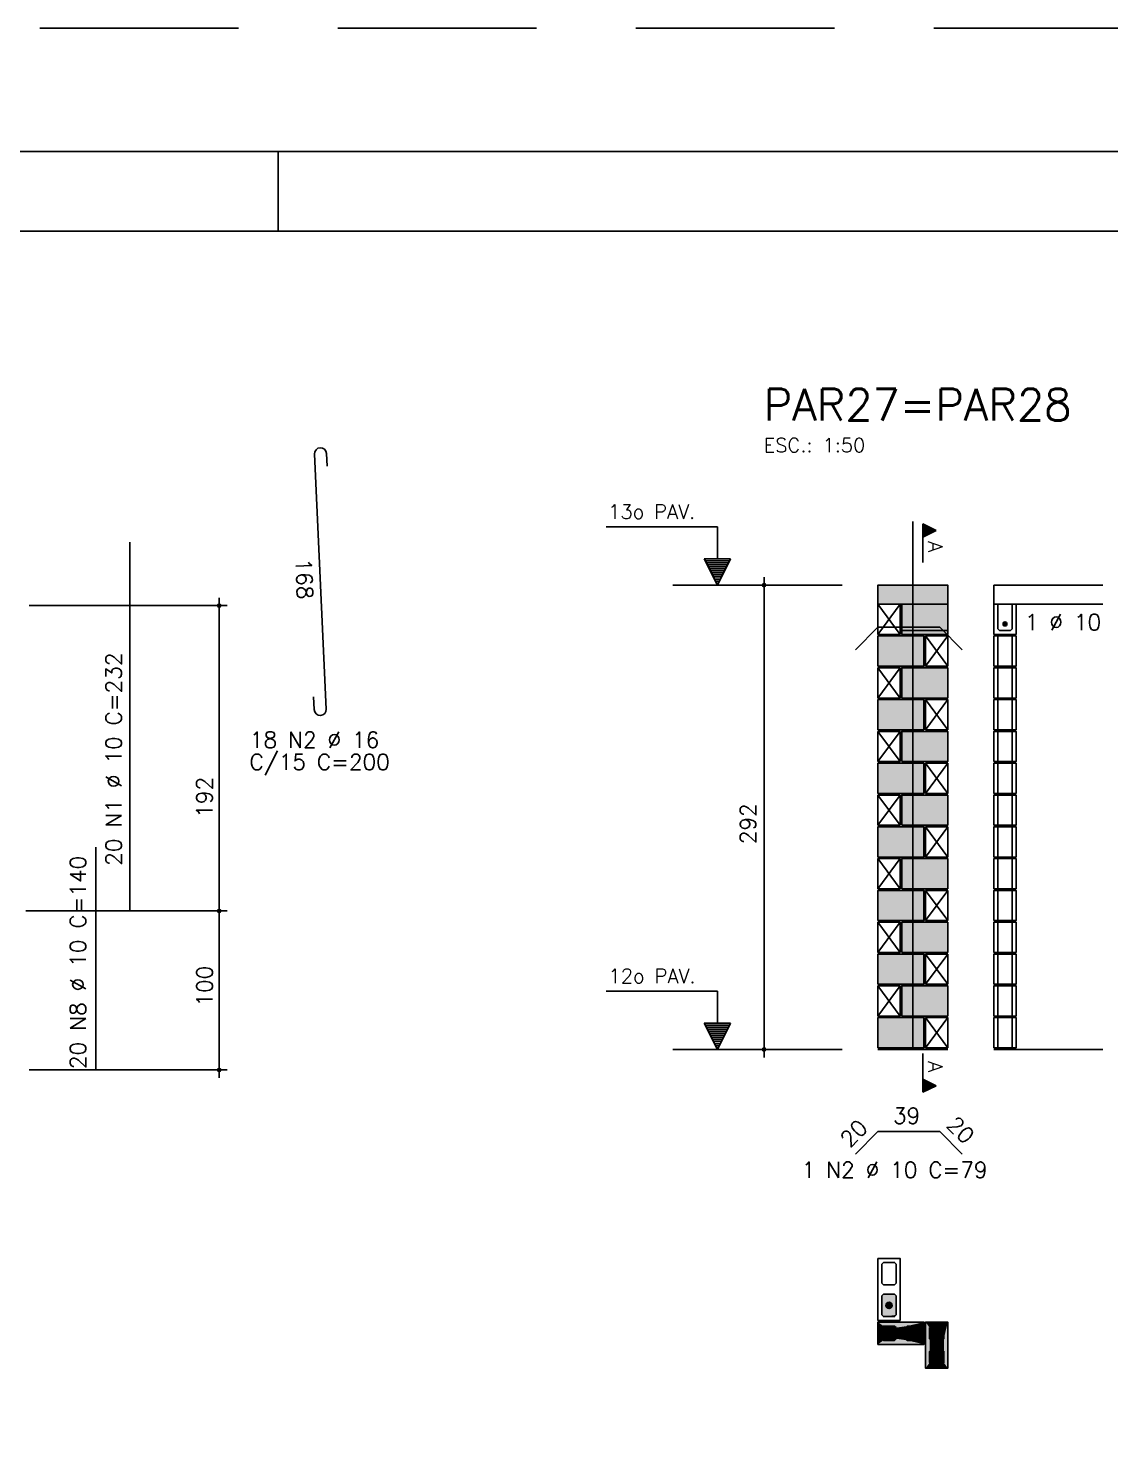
# Model space of a CAD drawing. Extents: x -1.9 to 86, y -1.5 to 61.
# Drawn here: x 30.91 to 44.51, y 43.14 to 60.95 of the extents above; entities that cross this region are included whole.
import ezdxf

# ---------------------------------------------------------------- set-up
doc = ezdxf.new("R2010")
doc.units = 0
doc.header["$MEASUREMENT"] = 0
doc.linetypes.add('ESTILO_TQS_0001', pattern=[0.45, 0.3, -0.15])
doc.linetypes.add('HIDDEN', pattern=[0.375, 0.25, -0.125])
doc.layers.get('0').update_dxf_attribs({"linetype": 'CONTINUOUS'})
doc.layers.get('Defpoints').update_dxf_attribs({"linetype": 'CONTINUOUS'})
for name, color, linetype in [('ARQ_FOLHA', 7, 'CONTINUOUS'), ('PENA_01', 1, 'CONTINUOUS'), ('PENA_02', 2, 'CONTINUOUS'), ('PENA_03', 3, 'CONTINUOUS'), ('PENA_05', 5, 'CONTINUOUS'), ('PENA_06', 6, 'CONTINUOUS'), ('PENA_09', 254, 'CONTINUOUS'), ('PENA_11', 252, 'CONTINUOUS'), ('PENA_27', 21, 'CONTINUOUS')]:
    doc.layers.add(name, color=color, linetype=linetype)
doc.styles.get("Standard").update_dxf_attribs({"font": 'ROMANS.SHX'})

# ---------------------------------------------------------------- blocks, each defined once
blk = doc.blocks.new('FOLHA A1 - 841 X 594')
at = {"layer": 'ARQ_FOLHA', "color": 1}
blk.add_line((-500.5, 584), (-500.5, 594), dxfattribs=at)
for points in [[(-841, 0), (0, 0), (0, 594), (-841, 594)], [(-816, 10), (-10, 10), (-10, 584), (-816, 584)]]:
    blk.add_lwpolyline(points, close=True, dxfattribs=at)
at = {"layer": 'Defpoints', "color": 8, "linetype": 'HIDDEN', "ltscale": 100}
blk.add_lwpolyline([(-860.5, 609.5), (-860.5, -15.5), (19.5, -15.5), (19.5, 609.5)], close=True, dxfattribs=at)
blk = doc.blocks.new('*U24')
blk.add_blockref('FOLHA A1 - 841 X 594', (0, 0))

msp = doc.modelspace()

# ---------------------------------------------------------------- linework, layer by layer
at = {"layer": 'PENA_01', "linetype": 'Continuous'}
for p, q in [((39.018365, 53.949785), (41.149229, 53.949785)), ((39.018365, 48.109785), (41.149229, 48.109785))]:
    msp.add_line(p, q, dxfattribs=at)
for points in [[(41.666721, 45.430804), (41.646721, 45.410804), (41.646721, 45.170804), (41.666721, 45.150804), (41.806721, 45.150804), (41.826721, 45.170804), (41.826721, 45.410804), (41.806721, 45.430804), (41.666721, 45.430804)], [(41.666721, 45.030804), (41.646721, 45.010804), (41.646721, 44.770804), (41.666721, 44.750804), (41.806721, 44.750804), (41.826721, 44.770804), (41.826721, 45.010804), (41.806721, 45.030804), (41.666721, 45.030804)]]:
    msp.add_lwpolyline(points, dxfattribs=at)
at = {"layer": 'PENA_01', "linetype": 'ESTILO_TQS_0001'}
for points in [[(41.646721, 44.610804), (41.666721, 44.630804), (41.806721, 44.630804), (41.826721, 44.610804), (41.826721, 44.470804), (41.806721, 44.450804), (41.666721, 44.450804), (41.646721, 44.470804), (41.646721, 44.610804)], [(41.946721, 44.610804), (41.966721, 44.630804), (42.106721, 44.630804), (42.126721, 44.610804), (42.126721, 44.470804), (42.106721, 44.450804), (41.966721, 44.450804), (41.946721, 44.470804), (41.946721, 44.610804)], [(42.266721, 44.450804), (42.246721, 44.470804), (42.246721, 44.610804), (42.266721, 44.630804), (42.406721, 44.630804), (42.426721, 44.610804), (42.426721, 44.470804), (42.406721, 44.450804), (42.266721, 44.450804)], [(42.266721, 44.150804), (42.246721, 44.170804), (42.246721, 44.310804), (42.266721, 44.330804), (42.406721, 44.330804), (42.426721, 44.310804), (42.426721, 44.170804), (42.406721, 44.150804), (42.266721, 44.150804)]]:
    msp.add_lwpolyline(points, dxfattribs=at)
at = {"layer": 'PENA_02', "linetype": 'Continuous'}
for p, q in [((41.876721, 53.709785), (41.596721, 53.709785)), ((41.596721, 53.709785), (41.596721, 53.329785)), ((41.876721, 53.329785), (41.876721, 53.709785)), ((41.596721, 53.329785), (41.876721, 53.329785)), ((42.476721, 53.309785), (42.196721, 53.309785)), ((42.196721, 53.309785), (42.196721, 52.929785)), ((42.476721, 52.929785), (42.476721, 53.309785)), ((41.876721, 52.909785), (41.596721, 52.909785)), ((41.596721, 52.909785), (41.596721, 52.529785)), ((41.876721, 52.529785), (41.876721, 52.909785)), ((42.196721, 52.929785), (42.476721, 52.929785)), ((41.596721, 52.529785), (41.876721, 52.529785)), ((42.476721, 52.509785), (42.196721, 52.509785)), ((42.196721, 52.509785), (42.196721, 52.129785)), ((42.476721, 52.129785), (42.476721, 52.509785)), ((41.876721, 52.109785), (41.596721, 52.109785)), ((41.596721, 52.109785), (41.596721, 51.729785)), ((41.876721, 51.729785), (41.876721, 52.109785)), ((42.196721, 52.129785), (42.476721, 52.129785)), ((41.596721, 51.729785), (41.876721, 51.729785)), ((42.476721, 51.709785), (42.196721, 51.709785)), ((42.196721, 51.709785), (42.196721, 51.329785)), ((42.476721, 51.329785), (42.476721, 51.709785)), ((41.876721, 51.309785), (41.596721, 51.309785)), ((41.596721, 51.309785), (41.596721, 50.929785)), ((41.876721, 50.929785), (41.876721, 51.309785)), ((42.196721, 51.329785), (42.476721, 51.329785)), ((41.596721, 50.929785), (41.876721, 50.929785)), ((42.476721, 50.909785), (42.196721, 50.909785)), ((42.196721, 50.909785), (42.196721, 50.529785)), ((42.476721, 50.529785), (42.476721, 50.909785)), ((41.876721, 50.509785), (41.596721, 50.509785)), ((41.596721, 50.509785), (41.596721, 50.129785)), ((41.876721, 50.129785), (41.876721, 50.509785)), ((42.196721, 50.529785), (42.476721, 50.529785)), ((41.596721, 50.129785), (41.876721, 50.129785)), ((42.476721, 50.109785), (42.196721, 50.109785)), ((42.196721, 50.109785), (42.196721, 49.729785)), ((42.476721, 49.729785), (42.476721, 50.109785)), ((41.876721, 49.709785), (41.596721, 49.709785)), ((41.596721, 49.709785), (41.596721, 49.329785)), ((41.876721, 49.329785), (41.876721, 49.709785)), ((42.196721, 49.729785), (42.476721, 49.729785)), ((41.596721, 49.329785), (41.876721, 49.329785)), ((42.476721, 49.309785), (42.196721, 49.309785)), ((42.196721, 49.309785), (42.196721, 48.929785)), ((42.476721, 48.929785), (42.476721, 49.309785)), ((41.876721, 48.909785), (41.596721, 48.909785)), ((41.596721, 48.909785), (41.596721, 48.529785)), ((41.876721, 48.529785), (41.876721, 48.909785)), ((42.196721, 48.929785), (42.476721, 48.929785)), ((41.596721, 48.529785), (41.876721, 48.529785)), ((42.476721, 48.509785), (42.196721, 48.509785)), ((42.196721, 48.509785), (42.196721, 48.129785)), ((42.476721, 48.129785), (42.476721, 48.509785)), ((41.596721, 48.109785), (42.476721, 48.109785)), ((42.196721, 48.129785), (42.476721, 48.129785))]:
    msp.add_line(p, q, dxfattribs=at)
at = {"layer": 'PENA_02', "linetype": 'ESTILO_TQS_0001'}
msp.add_line((42.476721, 53.379785), (41.896721, 53.379785), dxfattribs=at)
at = {"layer": 'PENA_02', "linetype": 'Continuous'}
for points in [[(41.596721, 53.709785), (42.476721, 53.709785), (42.476721, 53.949785), (41.596721, 53.949785), (41.596721, 53.709785)], [(42.476721, 53.329785), (41.896721, 53.329785), (41.896721, 53.709785), (42.476721, 53.709785), (42.476721, 53.329785)], [(41.596721, 52.929785), (42.176721, 52.929785), (42.176721, 53.309785), (41.596721, 53.309785), (41.596721, 52.929785)], [(41.896721, 52.529785), (42.476721, 52.529785), (42.476721, 52.909785), (41.896721, 52.909785), (41.896721, 52.529785)], [(41.596721, 52.129785), (42.176721, 52.129785), (42.176721, 52.509785), (41.596721, 52.509785), (41.596721, 52.129785)], [(41.896721, 51.729785), (42.476721, 51.729785), (42.476721, 52.109785), (41.896721, 52.109785), (41.896721, 51.729785)], [(41.596721, 51.329785), (42.176721, 51.329785), (42.176721, 51.709785), (41.596721, 51.709785), (41.596721, 51.329785)], [(41.896721, 50.929785), (42.476721, 50.929785), (42.476721, 51.309785), (41.896721, 51.309785), (41.896721, 50.929785)], [(41.596721, 50.529785), (42.176721, 50.529785), (42.176721, 50.909785), (41.596721, 50.909785), (41.596721, 50.529785)], [(41.896721, 50.129785), (42.476721, 50.129785), (42.476721, 50.509785), (41.896721, 50.509785), (41.896721, 50.129785)], [(41.596721, 49.729785), (42.176721, 49.729785), (42.176721, 50.109785), (41.596721, 50.109785), (41.596721, 49.729785)], [(41.896721, 49.329785), (42.476721, 49.329785), (42.476721, 49.709785), (41.896721, 49.709785), (41.896721, 49.329785)], [(41.596721, 48.929785), (42.176721, 48.929785), (42.176721, 49.309785), (41.596721, 49.309785), (41.596721, 48.929785)], [(41.896721, 48.529785), (42.476721, 48.529785), (42.476721, 48.909785), (41.896721, 48.909785), (41.896721, 48.529785)], [(41.596721, 48.129785), (42.176721, 48.129785), (42.176721, 48.509785), (41.596721, 48.509785), (41.596721, 48.129785)], [(41.596721, 45.480804), (41.596721, 44.700804), (41.876721, 44.700804), (41.876721, 45.480804), (41.596721, 45.480804)], [(41.596721, 44.680804), (42.176721, 44.680804), (42.176721, 44.400804), (41.596721, 44.400804), (41.596721, 44.680804)], [(42.196721, 44.100804), (42.196721, 44.680804), (42.476721, 44.680804), (42.476721, 44.100804), (42.196721, 44.100804)]]:
    msp.add_lwpolyline(points, dxfattribs=at)
for centre, radius in [((40.164511, 53.949785), 0.02), ((40.164511, 53.949785), 0.01), ((33.307315, 53.691785), 0.02), ((33.307315, 53.691785), 0.01), ((33.307315, 49.851785), 0.02), ((33.307315, 49.851785), 0.01), ((40.164511, 48.109785), 0.02), ((40.164511, 48.109785), 0.01), ((33.307315, 47.851785), 0.02), ((33.307315, 47.851785), 0.01)]:
    msp.add_circle(centre, radius, dxfattribs=at)
at = {"layer": 'PENA_03', "linetype": 'Continuous'}
for p, q in [((42.162899, 54.233422), (42.162899, 54.719804)), ((42.162899, 54.719804), (42.328832, 54.636838)), ((42.163594, 54.718676), (42.327271, 54.636838)), ((42.163595, 54.718676), (42.163595, 54.554999)), ((42.175663, 54.713422), (42.175663, 54.560253)), ((42.188427, 54.70704), (42.188427, 54.566635)), ((42.201191, 54.700658), (42.201191, 54.573017)), ((42.213955, 54.694276), (42.213955, 54.579399)), ((42.226719, 54.687894), (42.226719, 54.585781)), ((39.577364, 54.681651), (38.177364, 54.681651)), ((39.577364, 54.281651), (39.577364, 54.681651)), ((39.578764, 54.281651), (39.578764, 54.683051)), ((42.328832, 54.636838), (42.163594, 54.554219)), ((42.327271, 54.636838), (42.163595, 54.554999)), ((42.163595, 54.554219), (42.163595, 54.233422)), ((42.239483, 54.681512), (42.239483, 54.592163)), ((42.252247, 54.67513), (42.252247, 54.598545)), ((42.265011, 54.668748), (42.265011, 54.604927)), ((42.277775, 54.662366), (42.277775, 54.611309)), ((42.290539, 54.655984), (42.290539, 54.617691)), ((42.303304, 54.649602), (42.303304, 54.624073)), ((42.316068, 54.64322), (42.316068, 54.630456)), ((39.578064, 53.949785), (39.412131, 54.281651)), ((39.412131, 54.281651), (39.577364, 54.281651)), ((39.578064, 53.952907), (39.414387, 54.280259)), ((39.74174, 54.280259), (39.414387, 54.280259)), ((39.731233, 54.256123), (39.424894, 54.256123)), ((39.718469, 54.230595), (39.437659, 54.230595)), ((39.705705, 54.205067), (39.450423, 54.205067)), ((39.69294, 54.179539), (39.463187, 54.179539)), ((39.680176, 54.15401), (39.475951, 54.15401)), ((39.743997, 54.281651), (39.578064, 53.949785)), ((39.74174, 54.28026), (39.578064, 53.952907)), ((39.578764, 54.281651), (39.743997, 54.281651)), ((39.667412, 54.128482), (39.488715, 54.128482)), ((39.654648, 54.102954), (39.501479, 54.102954)), ((39.641884, 54.077426), (39.514243, 54.077426)), ((39.62912, 54.051898), (39.527007, 54.051898)), ((39.616356, 54.02637), (39.539771, 54.02637)), ((39.603592, 54.000841), (39.552535, 54.000841)), ((40.164511, 48.009253), (40.164511, 54.049785)), ((39.590828, 53.975313), (39.5653, 53.975313)), ((43.056721, 53.949785), (43.056721, 53.329785)), ((43.056721, 53.949785), (44.4274, 53.949785)), ((30.917999, 53.691785), (33.407315, 53.691785)), ((33.307315, 47.751253), (33.307315, 53.791785)), ((41.596721, 53.329785), (41.876721, 53.709785)), ((41.876721, 53.329785), (41.596721, 53.709785)), ((43.056721, 53.709785), (44.4274, 53.709785)), ((42.196721, 52.929785), (42.476721, 53.309785)), ((42.476721, 52.929785), (42.196721, 53.309785)), ((43.106721, 52.929785), (43.106721, 53.309785)), ((43.286721, 52.929785), (43.286721, 53.309785)), ((41.596721, 52.529785), (41.876721, 52.909785)), ((41.876721, 52.529785), (41.596721, 52.909785)), ((43.106721, 52.529785), (43.106721, 52.909785)), ((43.286721, 52.529785), (43.286721, 52.909785)), ((42.196721, 52.129785), (42.476721, 52.509785)), ((42.476721, 52.129785), (42.196721, 52.509785)), ((43.106721, 52.129785), (43.106721, 52.509785)), ((43.286721, 52.129785), (43.286721, 52.509785)), ((41.596721, 51.729785), (41.876721, 52.109785)), ((41.876721, 51.729785), (41.596721, 52.109785)), ((43.106721, 51.729785), (43.106721, 52.109785)), ((43.286721, 51.729785), (43.286721, 52.109785)), ((42.196721, 51.329785), (42.476721, 51.709785)), ((42.476721, 51.329785), (42.196721, 51.709785)), ((43.106721, 51.329785), (43.106721, 51.709785)), ((43.286721, 51.329785), (43.286721, 51.709785)), ((41.596721, 50.929785), (41.876721, 51.309785)), ((41.876721, 50.929785), (41.596721, 51.309785)), ((43.106721, 50.929785), (43.106721, 51.309785)), ((43.286721, 50.929785), (43.286721, 51.309785)), ((42.196721, 50.529785), (42.476721, 50.909785)), ((42.476721, 50.529785), (42.196721, 50.909785)), ((43.106721, 50.529785), (43.106721, 50.909785)), ((43.286721, 50.529785), (43.286721, 50.909785)), ((41.596721, 50.129785), (41.876721, 50.509785)), ((41.876721, 50.129785), (41.596721, 50.509785)), ((43.106721, 50.129785), (43.106721, 50.509785)), ((43.286721, 50.129785), (43.286721, 50.509785)), ((42.196721, 49.729785), (42.476721, 50.109785)), ((42.476721, 49.729785), (42.196721, 50.109785)), ((43.106721, 49.729785), (43.106721, 50.109785)), ((43.286721, 49.729785), (43.286721, 50.109785)), ((30.876067, 49.851785), (33.407315, 49.851785)), ((41.596721, 49.329785), (41.876721, 49.709785)), ((41.876721, 49.329785), (41.596721, 49.709785)), ((43.106721, 49.329785), (43.106721, 49.709785)), ((43.286721, 49.329785), (43.286721, 49.709785)), ((42.196721, 48.929785), (42.476721, 49.309785)), ((42.476721, 48.929785), (42.196721, 49.309785)), ((43.106721, 48.929785), (43.106721, 49.309785)), ((43.286721, 48.929785), (43.286721, 49.309785)), ((39.577364, 48.841651), (38.177364, 48.841651)), ((39.577364, 48.441651), (39.577364, 48.841651)), ((39.578764, 48.441651), (39.578764, 48.843051)), ((41.596721, 48.529785), (41.876721, 48.909785)), ((41.876721, 48.529785), (41.596721, 48.909785)), ((43.106721, 48.529785), (43.106721, 48.909785)), ((43.286721, 48.529785), (43.286721, 48.909785)), ((42.196721, 48.129785), (42.476721, 48.509785)), ((42.476721, 48.129785), (42.196721, 48.509785)), ((43.106721, 48.129785), (43.106721, 48.509785)), ((43.286721, 48.129785), (43.286721, 48.509785)), ((39.578064, 48.109785), (39.412131, 48.441651)), ((39.412131, 48.441651), (39.577364, 48.441651)), ((39.578064, 48.112907), (39.414387, 48.440259)), ((39.74174, 48.440259), (39.414387, 48.440259)), ((39.731233, 48.416123), (39.424894, 48.416123)), ((39.718469, 48.390595), (39.437659, 48.390595)), ((39.705705, 48.365067), (39.450423, 48.365067)), ((39.69294, 48.339539), (39.463187, 48.339539)), ((39.680176, 48.31401), (39.475951, 48.31401)), ((39.667412, 48.288482), (39.488715, 48.288482)), ((39.743997, 48.441651), (39.578064, 48.109785)), ((39.74174, 48.44026), (39.578064, 48.112907)), ((39.578764, 48.441651), (39.743997, 48.441651)), ((39.654648, 48.262954), (39.501479, 48.262954)), ((39.641884, 48.237426), (39.514243, 48.237426)), ((39.62912, 48.211898), (39.527007, 48.211898)), ((39.616356, 48.18637), (39.539771, 48.18637)), ((39.603592, 48.160841), (39.552535, 48.160841)), ((39.590828, 48.135313), (39.5653, 48.135313)), ((43.056721, 48.109785), (44.4274, 48.109785)), ((42.162899, 48.057065), (42.162899, 47.570683)), ((42.163595, 47.736268), (42.163595, 48.057065)), ((30.917999, 47.851785), (33.407315, 47.851785)), ((42.162899, 47.570683), (42.328832, 47.653649)), ((42.328832, 47.653649), (42.163594, 47.736268)), ((42.163594, 47.571811), (42.327271, 47.653649)), ((42.163595, 47.571811), (42.163595, 47.735488)), ((42.327271, 47.653649), (42.163595, 47.735488)), ((42.175663, 47.577065), (42.175663, 47.730234)), ((42.188427, 47.583447), (42.188427, 47.723852)), ((42.201191, 47.589829), (42.201191, 47.71747)), ((42.213955, 47.596211), (42.213955, 47.711088)), ((42.226719, 47.602593), (42.226719, 47.704706)), ((42.239483, 47.608975), (42.239483, 47.698324)), ((42.252247, 47.615357), (42.252247, 47.691942)), ((42.265011, 47.621739), (42.265011, 47.68556)), ((42.277775, 47.628121), (42.277775, 47.679178)), ((42.290539, 47.634503), (42.290539, 47.672796)), ((42.303304, 47.640885), (42.303304, 47.666414)), ((42.316068, 47.647267), (42.316068, 47.660031))]:
    msp.add_line(p, q, dxfattribs=at)
for points in [[(43.056721, 53.329785), (43.336721, 53.329785), (43.336721, 53.709785)], [(43.286721, 53.709785), (43.286721, 53.399785), (43.266721, 53.379785), (43.126721, 53.379785), (43.106721, 53.399785), (43.106721, 53.709785)], [(43.22127, 53.460775), (43.219108, 53.470944), (43.212998, 53.479354), (43.203995, 53.484552), (43.193657, 53.485638), (43.18377, 53.482426), (43.176044, 53.47547), (43.171816, 53.465973), (43.171816, 53.455577), (43.176044, 53.446081), (43.18377, 53.439125), (43.193657, 53.435912), (43.203995, 53.436999), (43.212998, 53.442197), (43.219108, 53.450607), (43.22127, 53.460775)], [(43.056721, 52.929785), (43.336721, 52.929785), (43.336721, 53.309785), (43.056721, 53.309785), (43.056721, 52.929785)], [(43.056721, 52.529785), (43.336721, 52.529785), (43.336721, 52.909785), (43.056721, 52.909785), (43.056721, 52.529785)], [(43.056721, 52.129785), (43.336721, 52.129785), (43.336721, 52.509785), (43.056721, 52.509785), (43.056721, 52.129785)], [(43.056721, 51.729785), (43.336721, 51.729785), (43.336721, 52.109785), (43.056721, 52.109785), (43.056721, 51.729785)], [(43.056721, 51.329785), (43.336721, 51.329785), (43.336721, 51.709785), (43.056721, 51.709785), (43.056721, 51.329785)], [(43.056721, 50.929785), (43.336721, 50.929785), (43.336721, 51.309785), (43.056721, 51.309785), (43.056721, 50.929785)], [(43.056721, 50.529785), (43.336721, 50.529785), (43.336721, 50.909785), (43.056721, 50.909785), (43.056721, 50.529785)], [(43.056721, 50.129785), (43.336721, 50.129785), (43.336721, 50.509785), (43.056721, 50.509785), (43.056721, 50.129785)], [(43.056721, 49.729785), (43.336721, 49.729785), (43.336721, 50.109785), (43.056721, 50.109785), (43.056721, 49.729785)], [(43.056721, 49.329785), (43.336721, 49.329785), (43.336721, 49.709785), (43.056721, 49.709785), (43.056721, 49.329785)], [(43.056721, 48.929785), (43.336721, 48.929785), (43.336721, 49.309785), (43.056721, 49.309785), (43.056721, 48.929785)], [(43.056721, 48.529785), (43.336721, 48.529785), (43.336721, 48.909785), (43.056721, 48.909785), (43.056721, 48.529785)], [(43.056721, 48.129785), (43.336721, 48.129785), (43.336721, 48.509785), (43.056721, 48.509785), (43.056721, 48.129785)], [(41.666721, 44.750804), (41.646721, 44.770804), (41.646721, 45.010804), (41.666721, 45.030804), (41.806721, 45.030804), (41.826721, 45.010804), (41.826721, 44.770804), (41.806721, 44.750804), (41.666721, 44.750804)], [(41.826721, 44.470804), (41.806721, 44.450804), (41.666721, 44.450804), (41.646721, 44.470804), (41.646721, 44.610804), (41.666721, 44.630804), (41.806721, 44.630804), (41.826721, 44.610804), (41.826721, 44.470804)], [(42.126721, 44.470804), (42.106721, 44.450804), (41.966721, 44.450804), (41.946721, 44.470804), (41.946721, 44.610804), (41.966721, 44.630804), (42.106721, 44.630804), (42.126721, 44.610804), (42.126721, 44.470804)], [(42.426721, 44.470804), (42.406721, 44.450804), (42.266721, 44.450804), (42.246721, 44.470804), (42.246721, 44.610804), (42.266721, 44.630804), (42.406721, 44.630804), (42.426721, 44.610804), (42.426721, 44.470804)], [(42.426721, 44.170804), (42.406721, 44.150804), (42.266721, 44.150804), (42.246721, 44.170804), (42.246721, 44.310804), (42.266721, 44.330804), (42.406721, 44.330804), (42.426721, 44.310804), (42.426721, 44.170804)]]:
    msp.add_lwpolyline(points, dxfattribs=at)
for centre, radius in [((43.19627, 53.460775), 0.025), ((41.736721, 44.890804), 0.04), ((41.736721, 44.540804), 0.04), ((42.036721, 44.540804), 0.04), ((42.336721, 44.540804), 0.04), ((42.336721, 44.240804), 0.04)]:
    msp.add_circle(centre, radius, dxfattribs=at)
for points in [[(43.22127, 53.460775), (43.176044, 53.47547), (43.171816, 53.465973)], [(43.22127, 53.460775), (43.171816, 53.465973), (43.171816, 53.455577)], [(43.22127, 53.460775), (43.171816, 53.455577), (43.176044, 53.446081)], [(43.22127, 53.460775), (43.18377, 53.482426), (43.172777, 53.469326)], [(43.22127, 53.460775), (43.172777, 53.469326), (43.172777, 53.452225)], [(43.22127, 53.460775), (43.172777, 53.452225), (43.18377, 53.439125)], [(43.22127, 53.460775), (43.18377, 53.482426), (43.176044, 53.47547)], [(43.22127, 53.460775), (43.176044, 53.446081), (43.18377, 53.439125)], [(43.22127, 53.460775), (43.193657, 53.485638), (43.18377, 53.482426)], [(43.22127, 53.460775), (43.200611, 53.485395), (43.18377, 53.482426)], [(43.22127, 53.460775), (43.18377, 53.439125), (43.200611, 53.436155)], [(43.22127, 53.460775), (43.18377, 53.439125), (43.193657, 53.435912)], [(43.22127, 53.460775), (43.203995, 53.484552), (43.193657, 53.485638)], [(43.22127, 53.460775), (43.193657, 53.435912), (43.203995, 53.436999)], [(43.22127, 53.460775), (43.215421, 53.476845), (43.200611, 53.485395)], [(43.22127, 53.460775), (43.200611, 53.436155), (43.215421, 53.444705)], [(43.22127, 53.460775), (43.212998, 53.479354), (43.203995, 53.484552)], [(43.22127, 53.460775), (43.203995, 53.436999), (43.212998, 53.442197)], [(43.22127, 53.460775), (43.219108, 53.470944), (43.212998, 53.479354)], [(43.22127, 53.460775), (43.212998, 53.442197), (43.219108, 53.450607)], [(43.22127, 53.460775), (43.215421, 53.444705), (43.22127, 53.460775)], [(43.22127, 53.460775), (43.219108, 53.450607), (43.22127, 53.460775)], [(41.776721, 44.890804), (41.716721, 44.925445), (41.699133, 44.904485)], [(41.776721, 44.890804), (41.699133, 44.904485), (41.699133, 44.877124)], [(41.776721, 44.890804), (41.699133, 44.877124), (41.716721, 44.856163)], [(41.776721, 44.890804), (41.743667, 44.930197), (41.716721, 44.925445)], [(41.776721, 44.890804), (41.716721, 44.856163), (41.743667, 44.851412)], [(41.776721, 44.890804), (41.767363, 44.916516), (41.743667, 44.930197)], [(41.776721, 44.890804), (41.743667, 44.851412), (41.767363, 44.865093)], [(41.776721, 44.890804), (41.767363, 44.865093), (41.776721, 44.890804)], [(41.776721, 44.540804), (41.716721, 44.575445), (41.699133, 44.554485)], [(41.776721, 44.540804), (41.699133, 44.554485), (41.699133, 44.527124)], [(41.776721, 44.540804), (41.699133, 44.527124), (41.716721, 44.506163)], [(41.776721, 44.540804), (41.743667, 44.580197), (41.716721, 44.575445)], [(41.776721, 44.540804), (41.716721, 44.506163), (41.743667, 44.501412)], [(41.776721, 44.540804), (41.767363, 44.566516), (41.743667, 44.580197)], [(41.776721, 44.540804), (41.743667, 44.501412), (41.767363, 44.515093)], [(41.776721, 44.540804), (41.767363, 44.515093), (41.776721, 44.540804)], [(42.076721, 44.540804), (42.016721, 44.575445), (41.999133, 44.554485)], [(42.076721, 44.540804), (41.999133, 44.554485), (41.999133, 44.527124)], [(42.076721, 44.540804), (41.999133, 44.527124), (42.016721, 44.506163)], [(42.076721, 44.540804), (42.043667, 44.580197), (42.016721, 44.575445)], [(42.076721, 44.540804), (42.016721, 44.506163), (42.043667, 44.501412)], [(42.076721, 44.540804), (42.067363, 44.566516), (42.043667, 44.580197)], [(42.076721, 44.540804), (42.043667, 44.501412), (42.067363, 44.515093)], [(42.076721, 44.540804), (42.067363, 44.515093), (42.076721, 44.540804)], [(42.376721, 44.540804), (42.316721, 44.575445), (42.299133, 44.554485)], [(42.376721, 44.540804), (42.299133, 44.554485), (42.299133, 44.527124)], [(42.376721, 44.540804), (42.299133, 44.527124), (42.316721, 44.506163)], [(42.376721, 44.540804), (42.343667, 44.580197), (42.316721, 44.575445)], [(42.376721, 44.540804), (42.316721, 44.506163), (42.343667, 44.501412)], [(42.376721, 44.540804), (42.367363, 44.566516), (42.343667, 44.580197)], [(42.376721, 44.540804), (42.343667, 44.501412), (42.367363, 44.515093)], [(42.376721, 44.540804), (42.367363, 44.515093), (42.376721, 44.540804)], [(42.376721, 44.240804), (42.316721, 44.275445), (42.299133, 44.254485)], [(42.376721, 44.240804), (42.299133, 44.254485), (42.299133, 44.227124)], [(42.376721, 44.240804), (42.299133, 44.227124), (42.316721, 44.206163)], [(42.376721, 44.240804), (42.343667, 44.280197), (42.316721, 44.275445)], [(42.376721, 44.240804), (42.316721, 44.206163), (42.343667, 44.201412)], [(42.376721, 44.240804), (42.367363, 44.266516), (42.343667, 44.280197)], [(42.376721, 44.240804), (42.343667, 44.201412), (42.367363, 44.215093)], [(42.376721, 44.240804), (42.367363, 44.215093), (42.376721, 44.240804)]]:
    msp.add_solid(points, dxfattribs=at)
at = {"layer": 'PENA_05', "linetype": 'Continuous'}
for p, q in [((34.507271, 55.598118), (34.655059, 52.390548)), ((34.666474, 55.445284), (34.659109, 55.605114)), ((32.183564, 49.851785), (32.183564, 54.491785)), ((41.313916, 53.136918), (41.596759, 53.419761)), ((41.596759, 53.419761), (42.376551, 53.419789)), ((42.376551, 53.419789), (42.659393, 53.136946)), ((34.50322, 52.383552), (34.495856, 52.543382)), ((31.75764, 47.851785), (31.75764, 50.651785)), ((41.313916, 46.79335), (41.596759, 47.076192)), ((41.596759, 47.076192), (42.376551, 47.076221)), ((42.376551, 47.076221), (42.659393, 46.793378))]:
    msp.add_line(p, q, dxfattribs=at)
msp.add_lwpolyline([(42.036721, 54.749785), (42.036721, 48.109785)], dxfattribs=at)
for centre, start, end in [((34.58319, 55.601616), 2.638034, 182.638034), ((34.57914, 52.38705), 182.638034, 2.638034)]:
    msp.add_arc(centre, 0.076, start, end, dxfattribs=at)
at = {"layer": 'PENA_09', "linetype": 'Continuous'}
msp.add_lwpolyline([(41.896721, 53.709785), (42.476721, 53.709785), (42.476721, 53.379785), (41.896721, 53.379785), (41.896721, 53.709785)], dxfattribs=at)
for points in [[(41.896721, 53.709785), (42.476721, 53.709785), (42.476721, 53.379785)], [(41.896721, 53.709785), (42.476721, 53.379785), (41.896721, 53.379785)], [(41.896721, 53.709785), (41.896721, 53.379785), (41.896721, 53.709785)]]:
    msp.add_solid(points, dxfattribs=at)
at = {"layer": 'PENA_11', "linetype": 'Continuous'}
for points in [[(41.596721, 53.709785), (42.476721, 53.709785), (42.476721, 53.949785)], [(41.596721, 53.709785), (42.476721, 53.949785), (41.596721, 53.949785)], [(41.596721, 53.709785), (41.596721, 53.949785), (41.596721, 53.709785)], [(41.666721, 44.750804), (41.646721, 45.010804), (41.666721, 45.030804)], [(41.666721, 44.750804), (41.646721, 44.770804), (41.646721, 45.010804)], [(41.666721, 44.750804), (41.666721, 45.030804), (41.806721, 45.030804)], [(41.666721, 44.750804), (41.806721, 45.030804), (41.826721, 45.010804)], [(41.666721, 44.750804), (41.826721, 45.010804), (41.826721, 44.770804)], [(41.666721, 44.750804), (41.826721, 44.770804), (41.806721, 44.750804)], [(41.666721, 44.750804), (41.806721, 44.750804), (41.666721, 44.750804)], [(41.826721, 44.470804), (41.646721, 44.610804), (41.666721, 44.630804)], [(41.826721, 44.470804), (41.646721, 44.470804), (41.646721, 44.610804)], [(41.826721, 44.470804), (41.666721, 44.630804), (41.806721, 44.630804)], [(41.826721, 44.470804), (41.806721, 44.630804), (41.826721, 44.610804)], [(41.826721, 44.470804), (41.826721, 44.610804), (41.826721, 44.470804)], [(42.126721, 44.470804), (41.946721, 44.610804), (41.966721, 44.630804)], [(42.126721, 44.470804), (41.946721, 44.470804), (41.946721, 44.610804)], [(42.126721, 44.470804), (41.966721, 44.630804), (42.106721, 44.630804)], [(42.126721, 44.470804), (42.106721, 44.630804), (42.126721, 44.610804)], [(42.126721, 44.470804), (42.126721, 44.610804), (42.126721, 44.470804)], [(42.426721, 44.470804), (42.246721, 44.610804), (42.266721, 44.630804)], [(42.426721, 44.470804), (42.246721, 44.470804), (42.246721, 44.610804)], [(42.426721, 44.470804), (42.266721, 44.630804), (42.406721, 44.630804)], [(42.426721, 44.470804), (42.406721, 44.630804), (42.426721, 44.610804)], [(42.426721, 44.470804), (42.426721, 44.610804), (42.426721, 44.470804)], [(41.826721, 44.470804), (41.666721, 44.450804), (41.646721, 44.470804)], [(41.826721, 44.470804), (41.806721, 44.450804), (41.666721, 44.450804)], [(42.126721, 44.470804), (41.966721, 44.450804), (41.946721, 44.470804)], [(42.126721, 44.470804), (42.106721, 44.450804), (41.966721, 44.450804)], [(42.426721, 44.470804), (42.266721, 44.450804), (42.246721, 44.470804)], [(42.426721, 44.470804), (42.406721, 44.450804), (42.266721, 44.450804)], [(42.426721, 44.170804), (42.246721, 44.310804), (42.266721, 44.330804)], [(42.426721, 44.170804), (42.246721, 44.170804), (42.246721, 44.310804)], [(42.426721, 44.170804), (42.266721, 44.330804), (42.406721, 44.330804)], [(42.426721, 44.170804), (42.406721, 44.330804), (42.426721, 44.310804)], [(42.426721, 44.170804), (42.426721, 44.310804), (42.426721, 44.170804)], [(42.426721, 44.170804), (42.266721, 44.150804), (42.246721, 44.170804)], [(42.426721, 44.170804), (42.406721, 44.150804), (42.266721, 44.150804)]]:
    msp.add_solid(points, dxfattribs=at)
at = {"layer": 'PENA_27', "linetype": 'Continuous'}
for points in [[(41.596721, 52.929785), (42.176721, 52.929785), (42.176721, 53.309785), (41.596721, 53.309785), (41.596721, 52.929785)], [(41.896721, 53.329785), (42.476721, 53.329785), (42.476721, 53.379785), (41.896721, 53.379785), (41.896721, 53.329785)], [(41.896721, 52.529785), (42.476721, 52.529785), (42.476721, 52.909785), (41.896721, 52.909785), (41.896721, 52.529785)], [(41.596721, 52.129785), (42.176721, 52.129785), (42.176721, 52.509785), (41.596721, 52.509785), (41.596721, 52.129785)], [(41.896721, 51.729785), (42.476721, 51.729785), (42.476721, 52.109785), (41.896721, 52.109785), (41.896721, 51.729785)], [(41.596721, 51.329785), (42.176721, 51.329785), (42.176721, 51.709785), (41.596721, 51.709785), (41.596721, 51.329785)], [(41.896721, 50.929785), (42.476721, 50.929785), (42.476721, 51.309785), (41.896721, 51.309785), (41.896721, 50.929785)], [(41.596721, 50.529785), (42.176721, 50.529785), (42.176721, 50.909785), (41.596721, 50.909785), (41.596721, 50.529785)], [(41.896721, 50.129785), (42.476721, 50.129785), (42.476721, 50.509785), (41.896721, 50.509785), (41.896721, 50.129785)], [(41.596721, 49.729785), (42.176721, 49.729785), (42.176721, 50.109785), (41.596721, 50.109785), (41.596721, 49.729785)], [(41.896721, 49.329785), (42.476721, 49.329785), (42.476721, 49.709785), (41.896721, 49.709785), (41.896721, 49.329785)], [(41.596721, 48.929785), (42.176721, 48.929785), (42.176721, 49.309785), (41.596721, 49.309785), (41.596721, 48.929785)], [(41.896721, 48.529785), (42.476721, 48.529785), (42.476721, 48.909785), (41.896721, 48.909785), (41.896721, 48.529785)], [(41.596721, 48.129785), (42.176721, 48.129785), (42.176721, 48.509785), (41.596721, 48.509785), (41.596721, 48.129785)], [(42.176721, 44.680804), (41.596721, 44.680804), (41.596721, 44.540804), (41.646721, 44.540804), (41.646721, 44.610804), (41.666721, 44.630804), (41.806721, 44.630804), (41.826721, 44.610804), (41.826721, 44.540804), (41.946721, 44.540804), (41.946721, 44.610804), (41.966721, 44.630804), (42.106721, 44.630804), (42.126721, 44.610804), (42.126721, 44.540804), (42.176721, 44.540804), (42.176721, 44.680804)], [(42.176721, 44.400804), (41.596721, 44.400804), (41.596721, 44.540804), (41.646721, 44.540804), (41.646721, 44.470804), (41.666721, 44.450804), (41.806721, 44.450804), (41.826721, 44.470804), (41.826721, 44.540804), (41.946721, 44.540804), (41.946721, 44.470804), (41.966721, 44.450804), (42.106721, 44.450804), (42.126721, 44.470804), (42.126721, 44.540804), (42.176721, 44.540804), (42.176721, 44.400804)], [(42.196721, 44.680804), (42.196721, 44.100804), (42.336721, 44.100804), (42.336721, 44.150804), (42.266721, 44.150804), (42.246721, 44.170804), (42.246721, 44.310804), (42.266721, 44.330804), (42.336721, 44.330804), (42.336721, 44.450804), (42.266721, 44.450804), (42.246721, 44.470804), (42.246721, 44.610804), (42.266721, 44.630804), (42.336721, 44.630804), (42.336721, 44.680804), (42.196721, 44.680804)], [(42.476721, 44.680804), (42.476721, 44.100804), (42.336721, 44.100804), (42.336721, 44.150804), (42.406721, 44.150804), (42.426721, 44.170804), (42.426721, 44.310804), (42.406721, 44.330804), (42.336721, 44.330804), (42.336721, 44.450804), (42.406721, 44.450804), (42.426721, 44.470804), (42.426721, 44.610804), (42.406721, 44.630804), (42.336721, 44.630804), (42.336721, 44.680804), (42.476721, 44.680804)]]:
    msp.add_lwpolyline(points, dxfattribs=at)
for points in [[(41.596721, 52.929785), (42.176721, 52.929785), (42.176721, 53.309785)], [(41.596721, 52.929785), (42.176721, 53.309785), (41.596721, 53.309785)], [(41.596721, 52.929785), (41.596721, 53.309785), (41.596721, 52.929785)], [(41.896721, 53.329785), (42.476721, 53.329785), (42.476721, 53.379785)], [(41.896721, 53.329785), (42.476721, 53.379785), (41.896721, 53.379785)], [(41.896721, 53.329785), (41.896721, 53.379785), (41.896721, 53.329785)], [(41.896721, 52.529785), (42.476721, 52.529785), (42.476721, 52.909785)], [(41.896721, 52.529785), (42.476721, 52.909785), (41.896721, 52.909785)], [(41.896721, 52.529785), (41.896721, 52.909785), (41.896721, 52.529785)], [(41.596721, 52.129785), (42.176721, 52.129785), (42.176721, 52.509785)], [(41.596721, 52.129785), (42.176721, 52.509785), (41.596721, 52.509785)], [(41.596721, 52.129785), (41.596721, 52.509785), (41.596721, 52.129785)], [(41.896721, 51.729785), (42.476721, 51.729785), (42.476721, 52.109785)], [(41.896721, 51.729785), (42.476721, 52.109785), (41.896721, 52.109785)], [(41.896721, 51.729785), (41.896721, 52.109785), (41.896721, 51.729785)], [(41.596721, 51.329785), (42.176721, 51.329785), (42.176721, 51.709785)], [(41.596721, 51.329785), (42.176721, 51.709785), (41.596721, 51.709785)], [(41.596721, 51.329785), (41.596721, 51.709785), (41.596721, 51.329785)], [(41.896721, 50.929785), (42.476721, 50.929785), (42.476721, 51.309785)], [(41.896721, 50.929785), (42.476721, 51.309785), (41.896721, 51.309785)], [(41.896721, 50.929785), (41.896721, 51.309785), (41.896721, 50.929785)], [(41.596721, 50.529785), (42.176721, 50.529785), (42.176721, 50.909785)], [(41.596721, 50.529785), (42.176721, 50.909785), (41.596721, 50.909785)], [(41.596721, 50.529785), (41.596721, 50.909785), (41.596721, 50.529785)], [(41.896721, 50.129785), (42.476721, 50.129785), (42.476721, 50.509785)], [(41.896721, 50.129785), (42.476721, 50.509785), (41.896721, 50.509785)], [(41.896721, 50.129785), (41.896721, 50.509785), (41.896721, 50.129785)], [(41.596721, 49.729785), (42.176721, 49.729785), (42.176721, 50.109785)], [(41.596721, 49.729785), (42.176721, 50.109785), (41.596721, 50.109785)], [(41.596721, 49.729785), (41.596721, 50.109785), (41.596721, 49.729785)], [(41.896721, 49.329785), (42.476721, 49.329785), (42.476721, 49.709785)], [(41.896721, 49.329785), (42.476721, 49.709785), (41.896721, 49.709785)], [(41.896721, 49.329785), (41.896721, 49.709785), (41.896721, 49.329785)], [(41.596721, 48.929785), (42.176721, 48.929785), (42.176721, 49.309785)], [(41.596721, 48.929785), (42.176721, 49.309785), (41.596721, 49.309785)], [(41.596721, 48.929785), (41.596721, 49.309785), (41.596721, 48.929785)], [(41.896721, 48.529785), (42.476721, 48.529785), (42.476721, 48.909785)], [(41.896721, 48.529785), (42.476721, 48.909785), (41.896721, 48.909785)], [(41.896721, 48.529785), (41.896721, 48.909785), (41.896721, 48.529785)], [(41.596721, 48.129785), (42.176721, 48.129785), (42.176721, 48.509785)], [(41.596721, 48.129785), (42.176721, 48.509785), (41.596721, 48.509785)], [(41.596721, 48.129785), (41.596721, 48.509785), (41.596721, 48.129785)], [(42.176721, 44.680804), (41.596721, 44.680804), (41.666721, 44.630804)], [(41.596721, 44.680804), (41.596721, 44.540804), (41.646721, 44.540804)], [(41.596721, 44.680804), (41.646721, 44.540804), (41.646721, 44.610804)], [(41.596721, 44.680804), (41.646721, 44.610804), (41.666721, 44.630804)], [(41.596721, 44.400804), (41.596721, 44.540804), (41.646721, 44.540804)], [(41.596721, 44.400804), (41.646721, 44.540804), (41.646721, 44.470804)], [(42.176721, 44.680804), (41.666721, 44.630804), (41.806721, 44.630804)], [(42.176721, 44.680804), (41.806721, 44.630804), (41.826721, 44.610804)], [(42.176721, 44.680804), (41.826721, 44.610804), (41.966721, 44.630804)], [(41.826721, 44.610804), (41.946721, 44.610804), (41.966721, 44.630804)], [(41.826721, 44.610804), (41.826721, 44.540804), (41.946721, 44.540804)], [(41.826721, 44.610804), (41.946721, 44.540804), (41.946721, 44.610804)], [(41.826721, 44.470804), (41.826721, 44.540804), (41.946721, 44.540804)], [(41.826721, 44.470804), (41.946721, 44.540804), (41.946721, 44.470804)], [(42.176721, 44.680804), (41.966721, 44.630804), (42.106721, 44.630804)], [(42.176721, 44.680804), (42.106721, 44.630804), (42.126721, 44.610804)], [(42.176721, 44.680804), (42.126721, 44.610804), (42.176721, 44.540804)], [(42.176721, 44.540804), (42.126721, 44.610804), (42.126721, 44.540804)], [(42.176721, 44.400804), (42.126721, 44.470804), (42.176721, 44.540804)], [(42.176721, 44.540804), (42.126721, 44.470804), (42.126721, 44.540804)], [(42.336721, 44.680804), (42.196721, 44.680804), (42.266721, 44.630804)], [(42.266721, 44.630804), (42.196721, 44.680804), (42.246721, 44.610804)], [(42.196721, 44.680804), (42.246721, 44.310804), (42.246721, 44.610804)], [(42.196721, 44.680804), (42.246721, 44.170804), (42.246721, 44.310804)], [(42.196721, 44.100804), (42.246721, 44.170804), (42.196721, 44.680804)], [(42.246721, 44.610804), (42.246721, 44.310804), (42.246721, 44.470804)], [(42.336721, 44.630804), (42.336721, 44.680804), (42.266721, 44.630804)], [(42.406721, 44.630804), (42.336721, 44.630804), (42.476721, 44.680804)], [(42.336721, 44.630804), (42.336721, 44.680804), (42.476721, 44.680804)], [(42.426721, 44.610804), (42.406721, 44.630804), (42.476721, 44.680804)], [(42.426721, 44.470804), (42.476721, 44.680804), (42.426721, 44.310804)], [(42.426721, 44.310804), (42.476721, 44.680804), (42.426721, 44.170804)], [(42.476721, 44.680804), (42.476721, 44.100804), (42.426721, 44.170804)], [(42.426721, 44.470804), (42.426721, 44.610804), (42.476721, 44.680804)], [(41.596721, 44.400804), (41.646721, 44.470804), (41.666721, 44.450804)], [(42.176721, 44.400804), (41.596721, 44.400804), (41.666721, 44.450804)], [(42.176721, 44.400804), (41.666721, 44.450804), (41.806721, 44.450804)], [(42.176721, 44.400804), (41.806721, 44.450804), (41.826721, 44.470804)], [(42.176721, 44.400804), (41.826721, 44.470804), (41.966721, 44.450804)], [(41.826721, 44.470804), (41.946721, 44.470804), (41.966721, 44.450804)], [(42.176721, 44.400804), (41.966721, 44.450804), (42.106721, 44.450804)], [(42.176721, 44.400804), (42.106721, 44.450804), (42.126721, 44.470804)], [(42.246721, 44.310804), (42.266721, 44.330804), (42.246721, 44.470804)], [(42.246721, 44.470804), (42.266721, 44.330804), (42.266721, 44.450804)], [(42.266721, 44.330804), (42.336721, 44.330804), (42.266721, 44.450804)], [(42.266721, 44.450804), (42.336721, 44.330804), (42.336721, 44.450804)], [(42.336721, 44.330804), (42.406721, 44.450804), (42.406721, 44.330804)], [(42.336721, 44.330804), (42.336721, 44.450804), (42.406721, 44.450804)], [(42.406721, 44.450804), (42.426721, 44.470804), (42.406721, 44.330804)], [(42.406721, 44.330804), (42.426721, 44.470804), (42.426721, 44.310804)], [(42.196721, 44.100804), (42.266721, 44.150804), (42.246721, 44.170804)], [(42.336721, 44.100804), (42.266721, 44.150804), (42.196721, 44.100804)], [(42.336721, 44.100804), (42.336721, 44.150804), (42.266721, 44.150804)], [(42.476721, 44.100804), (42.336721, 44.100804), (42.406721, 44.150804)], [(42.406721, 44.150804), (42.336721, 44.100804), (42.336721, 44.150804)], [(42.426721, 44.170804), (42.476721, 44.100804), (42.406721, 44.150804)]]:
    msp.add_solid(points, dxfattribs=at)

# ---------------------------------------------------------------- block references
at = {"xscale": 0.09999999999999938, "yscale": 0.09999999999999938, "zscale": 0.09999999999999938}
msp.add_blockref('*U24', (84.1, 0.002503), dxfattribs=at)

# ---------------------------------------------------------------- texts
at = {"layer": 'PENA_03', "linetype": 'Continuous'}
for s, height, p in [('ESC.: 1:50', 0.18, (40.158336, 55.619785)), ('13o PAV.', 0.18, (38.20307, 54.783524)), ('1 %%c 10', 0.2, (43.446429, 53.383704)), ('18 N2 %%c 16', 0.2, (33.693589, 51.903993)), ('C/15 C=200', 0.2, (33.689366, 51.625275)), ('12o PAV.', 0.18, (38.207635, 48.943524)), ('1 N2 %%c 10 C=79', 0.2, (40.636868, 46.495067))]:
    msp.add_text(s, height=height, dxfattribs=at).set_placement(p)
for s, height, rotation, p in [('A', 0.18, 270, (42.229928, 54.501405)), ('168', 0.2, 272.638034, (34.267675, 54.280207)), ('20 N1 %%c 10 C=232', 0.2, 90, (32.079572, 50.419063)), ('192', 0.2, 90, (33.221921, 51.023591)), ('292', 0.2, 90, (40.062207, 50.691183)), ('20 N8 %%c 10 C=140', 0.2, 90, (31.630668, 47.862819)), ('100', 0.2, 90, (33.223536, 48.648032)), ('A', 0.18, 270, (42.229928, 47.960511)), ('39', 0.2, 0.002086, (41.786651, 47.176199)), ('20', 0.2, 315, (42.447261, 47.146931)), ('20', 0.2, 45, (41.243205, 46.86406))]:
    msp.add_text(s, height=height, rotation=rotation, dxfattribs=at).set_placement(p)
at = {"layer": 'PENA_06', "linetype": 'Continuous'}
msp.add_text('PAR27=PAR28', height=0.4, dxfattribs=at).set_placement((40.158336, 56.019785))

doc.saveas('drawing.dxf')
